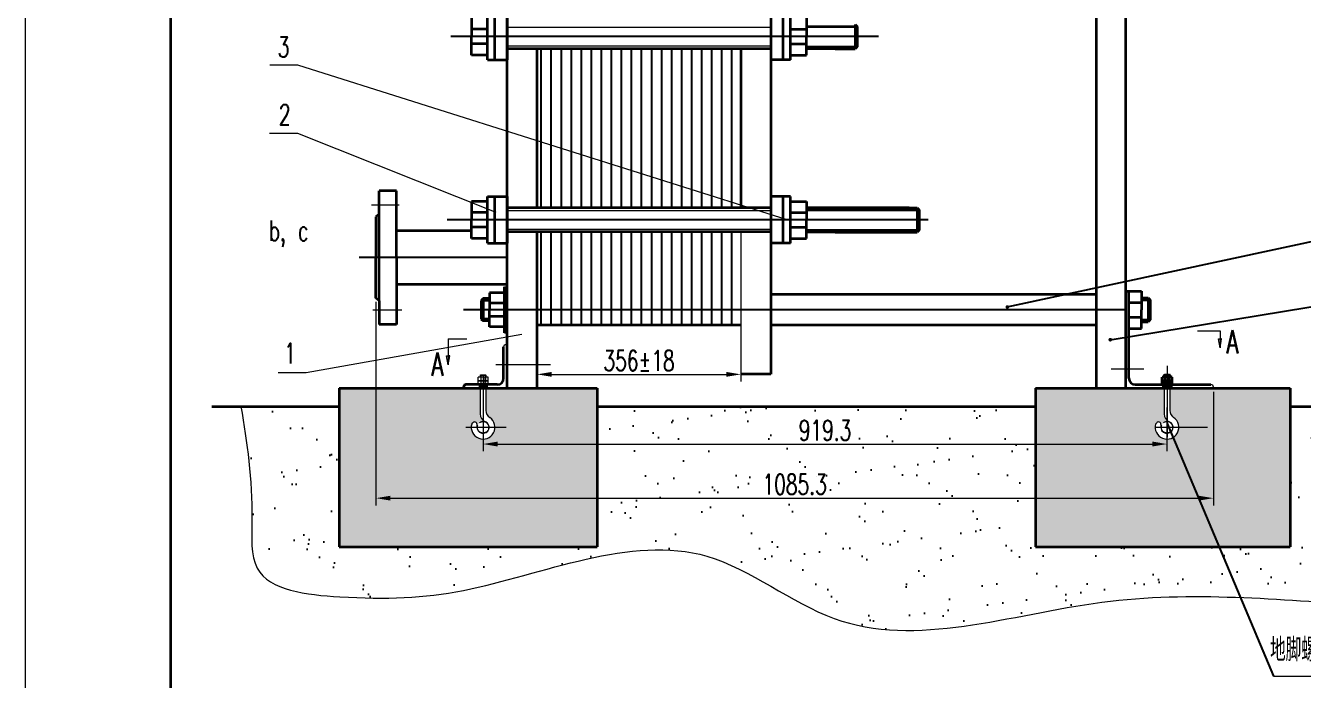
# Model space of a CAD drawing. Header units: millimetres. Extents: x 3189 to 3783, y 1029 to 1449.
# Drawn here: x 3189 to 3409, y 1221.1 to 1333.7 of the extents above; entities that cross this region are included whole.
import ezdxf

# ---------------------------------------------------------------- set-up
doc = ezdxf.new("R2010")
doc.units = ezdxf.units.MM
doc.linetypes.add('CENTERX2', pattern=[4, 2.5, -0.5, 0.5, -0.5])
doc.linetypes.add('EB_DASHDOT', pattern=[39, 30, -3, 3, -3])
doc.layers.get('DEFPOINTS').update_dxf_attribs({"lineweight": 18})
for name, color, linetype, lineweight, true_color in [('1', 1, 'Continuous', 18, 0xff0000), ('2', 2, 'Continuous', 18, 0xffff00), ('3', 3, 'CENTERX2', 18, 0x00ff00), ('3尺寸线', 2, 'Continuous', 18, 0xffff00)]:
    doc.layers.add(name, color=color, linetype=linetype, lineweight=lineweight, true_color=true_color)
doc.layers.add('5剖面线层', color=2, linetype='Continuous')
for name, color, linetype, lineweight in [('LAYER1', 1, 'Continuous', 25), ('LAYER2', 2, 'Continuous', 25), ('粗实线层', 7, 'Continuous', 35)]:
    doc.layers.add(name, color=color, linetype=linetype, lineweight=lineweight)
doc.styles.add('HZ', font='txt.shx', dxfattribs={"width": 0.67, "bigfont": 'hztxt.shx'})
doc.styles.get("Standard").update_dxf_attribs({"font": 'arial.ttf'})
doc.dimstyles.new('ISO-25', dxfattribs={"dimtxt": 2.5, "dimasz": 2.5, "dimexe": 1.25, "dimexo": 0.625, "dimtad": 1, "dimtxsty": 'Standard', "dimcen": 2.5, "dimadec": 0, "dimazin": 0, "dimtfac": 1, "dimtmove": 0, "dimatfit": 3, "dimfxl": 0, "dimarcsym": 0})
doc.dimstyles.new('STANDARD$0', dxfattribs={"dimtxt": 3.5, "dimasz": 2.5, "dimexe": 1.25, "dimexo": 0.625, "dimtad": 1, "dimdec": 4, "dimdsep": 46, "dimtxsty": 'HZ', "dimcen": 2.5, "dimdle": 5, "dimadec": 0, "dimazin": 0, "dimtfac": 1, "dimtmove": 0, "dimatfit": 3, "dimfxl": 0, "dimtolj": 1, "dimlwd": -1, "dimlwe": -1, "dimarcsym": 0})

# ---------------------------------------------------------------- blocks, each defined once
blk = doc.blocks.new('*D45')
at = {"layer": '3尺寸线', "color": 0, "transparency": 16777216}
for p, q in [((3267.79, 1272.69), (3267.79, 1260.5)), ((3385.53, 1268.06), (3385.53, 1260.5)), ((3270.29, 1261.75), (3383.03, 1261.75))]:
    blk.add_line(p, q, dxfattribs=at)
for points in [[(3270.29, 1262.17), (3270.29, 1261.33), (3267.79, 1261.75)], [(3383.03, 1262.17), (3383.03, 1261.33), (3385.53, 1261.75)]]:
    blk.add_solid(points, dxfattribs=at)
at = {"layer": 'DEFPOINTS', "color": 0, "transparency": 16777216}
for p in [(3267.79, 1273.31), (3385.53, 1268.69), (3385.53, 1261.75)]:
    blk.add_point(p, dxfattribs=at)
at = {"layer": '3尺寸线', "color": 0, "transparency": 16777216, "insert": (3326.66, 1264.13), "char_height": 3.5, "attachment_point": 5, "style": 'HZ'}
blk.add_mtext('\\A1;919.3', dxfattribs=at)

msp = doc.modelspace()

# ---------------------------------------------------------------- hatches: boundary and pattern name
at = {"layer": '5剖面线层', "ltscale": 0.5}
h = msp.add_hatch(dxfattribs=at)
h.set_pattern_fill('AR-CONC', color=256, style=0)
h.set_pattern_definition([(50, (8054.919, 2267.148), (7.172602, -0.627521), [0.75, -8.25]), (355, (8054.919, 2267.148), (-1.387513, 7.521921), [0.6, -6.6]), (100.4514, (8055.517, 2267.096), (5.785094, 6.894395), [0.637402, -7.011421]), (46.1842, (8054.919, 2269.148), (10.67241, -1.65519), [1.125, -12.375]), (96.6356, (8055.808, 2269.01), (9.346627, 9.741179), [0.956103, -10.51713]), (351.1842, (8054.919, 2269.148), (9.34662, 9.741186), [0.9, -9.9]), (21, (8055.919, 2268.648), (5.9690705, -4.026189), [0.75, -8.25]), (326, (8055.919, 2268.648), (2.433153, 7.2515), [0.6, -6.6]), (71.4514, (8056.4165, 2268.3126), (8.402226, 3.225305), [0.637402, -7.011421]), (37.5, (8054.919, 2267.148), (0.1215986, 3.3289385), [0, -6.52, 0, -6.7, 0, -6.625]), (7.5, (8054.919, 2267.148), (2.6306954, 3.944117), [0, -3.82, 0, -6.37, 0, -2.525]), (327.5, (8052.689, 2267.148), (5.3382244, -0.2255487), [0, -2.5, 0, -7.8, 0, -10.35]), (317.5, (8051.689, 2267.148), (5.8318617, 1.00105), [0, -3.25, 0, -5.18, 0, -7.35])])
h.paths.add_polyline_path([(3287.44288, 1271.36138), (3268.28889, 1271.36138), (3268.28889, 1267.52097, 0.249972623), (3268.92821, 1266.32209, -0.249972649), (3269.82972, 1264.63155, -1), (3265.75806, 1264.63155, -0.06938909), (3265.83573, 1265.18851), (3266.03082, 1265.40939, -0.690801534), (3266.75249, 1265.13632), (3266.94224, 1265.13632, -0.264888721), (3267.79389, 1265.62155), (3267.79389, 1265.84501, -0.216745131), (3267.29889, 1266.93326), (3267.29889, 1271.36138), (3243.03011, 1271.36138), (3243.03011, 1244.03876), (3287.44288, 1244.03876)])
h.paths.add_polyline_path([(3406.72072, 1271.36138), (3386.02681, 1271.36138), (3386.02681, 1267.52097, 0.249972623), (3386.66613, 1266.32209, -0.249972649), (3387.56764, 1264.63155, -1), (3383.49598, 1264.63155, -0.06938909), (3383.57365, 1265.18851), (3383.76875, 1265.40939, -0.690801534), (3384.49041, 1265.13632), (3384.68016, 1265.13632, -0.264888721), (3385.53181, 1265.62155), (3385.53181, 1265.84501, -0.216745131), (3385.03681, 1266.93326), (3385.03681, 1271.36138), (3362.90512, 1271.36138), (3362.90512, 1244.03876), (3406.72072, 1244.03876)])
h.paths.add_polyline_path([(3539.86682, 1271.36138), (3439.42371, 1271.36138), (3439.42371, 1244.03876), (3539.86682, 1244.03876)])
h.paths.add_polyline_path([(3485.6436, 1261.23881), (3493.64693, 1261.23881), (3493.64693, 1255.98881), (3485.6436, 1255.98881)], flags=24)
h.paths.add_polyline_path([(3485.83901, 1268.86627), (3493.45151, 1268.86627), (3493.45151, 1263.61627), (3485.83901, 1263.61627)], flags=24)
h = msp.add_hatch(dxfattribs=at)
h.set_pattern_fill('AR-SAND', color=256, scale=5, style=0)
h.set_pattern_definition([(37.5, (8054.919, 2267.148), (-0.314967, 9.634119), [0, -7.6, 0, -8.5, 0, -8.125]), (7.5, (8054.919, 2267.148), (8.848884, 14.11073), [0, -4.1, 0, -6.85, 0, -2.625]), (327.5, (8048.769, 2267.148), (15.57071, 0.028295), [0, -2.5, 0, -9, 0, -11.75]), (317.5, (8048.769, 2267.148), (15.030633, 4.388378), [0, -1.25, 0, -5.9, 0, -6.75])])
edge = h.paths.add_edge_path()
edge.add_line((3414.92235, 1268.19638), (3406.72072, 1268.19638))
edge.add_line((3406.72072, 1268.19638), (3406.72072, 1244.03876))
edge.add_line((3406.72072, 1244.03876), (3362.90512, 1244.03876))
edge.add_line((3362.90512, 1244.03876), (3362.90512, 1268.19638))
edge.add_line((3362.90512, 1268.19638), (3296.3948, 1268.19638))
edge.add_line((3296.3948, 1268.19638), (3287.44288, 1268.19638))
edge.add_line((3287.44288, 1268.19638), (3287.44288, 1244.03876))
edge.add_line((3287.44288, 1244.03876), (3243.03011, 1244.03876))
edge.add_line((3243.03011, 1244.03876), (3243.03011, 1268.19638))
edge.add_line((3243.03011, 1268.19638), (3226.10181, 1268.19638))
edge.add_spline(control_points=[(3226.10181, 1268.19638), (3227.17149, 1262.02578), (3228.47259, 1253.01242), (3227.36446, 1236.90048), (3246.62294, 1234.82214), (3270.3163, 1235.68266), (3301.93302, 1250.31184), (3333.81068, 1223.48857), (3374.25319, 1238.22078), (3437.4884, 1231.48109), (3493.41058, 1234.78598), (3572.62853, 1224.88602), (3574.09065, 1255.8335), (3574.08646, 1264.7548), (3574.06193, 1268.19638)], knot_values=[3.832773029, 3.832773029, 3.832773029, 3.832773029, 23.236931658, 31.65205074, 46.674078488, 67.997266897, 110.322938376, 134.691074381, 180.886916699, 226.069157871, 322.217870304, 379.31472835, 395.629317576, 406.104323306, 406.104323306, 406.104323306, 406.104323306], degree=3, periodic=0)
edge.add_line((3574.06193, 1268.19638), (3539.86682, 1268.19638))
edge.add_line((3539.86682, 1268.19638), (3539.86682, 1244.03876))
edge.add_line((3539.86682, 1244.03876), (3439.42371, 1244.03876))
edge.add_line((3439.42371, 1244.03876), (3439.42371, 1268.19638))
edge.add_line((3439.42371, 1268.19638), (3414.92235, 1268.19638))
h.paths.add_polyline_path([(3321.29327, 1266.75064), (3332.03243, 1266.75064), (3332.03243, 1261.50064), (3321.29327, 1261.50064)], flags=24)
h.paths.add_polyline_path([(3311.04934, 1257.43828), (3322.17934, 1257.43828), (3322.17934, 1252.18828), (3311.04934, 1252.18828)], flags=24)
h.paths.add_polyline_path([(3547.48994, 1258.17888), (3547.48994, 1263.44638), (3552.73994, 1263.44638), (3552.73994, 1258.17888)], flags=24)
h.paths.add_polyline_path([(3555.61946, 1254.08924), (3555.61946, 1261.31091), (3560.86946, 1261.31091), (3560.86946, 1254.08924)], flags=24)

# ---------------------------------------------------------------- linework, layer by layer
msp.add_line((3385.53181, 1265.28488), (3403.87803, 1221.83925))
at = {"layer": '1', "ltscale": 0.1}
for p, q in [((3266.95643, 1272.63473), (3266.95643, 1273.22976)), ((3268.67752, 1273.22976), (3266.95643, 1273.22976)), ((3266.95643, 1272.63473), (3266.95643, 1273.22976)), ((3268.67752, 1273.22976), (3266.95643, 1273.22976)), ((3268.67752, 1272.6294), (3266.95643, 1272.6294)), ((3266.95643, 1272.03437), (3266.95643, 1272.6294)), ((3268.67752, 1272.6294), (3266.95643, 1272.6294)), ((3266.95643, 1271.97763), (3266.95643, 1272.6294)), ((3267.14554, 1271.97763), (3267.14554, 1271.36138)), ((3267.14554, 1271.89485), (3267.14554, 1271.36138)), ((3267.47192, 1272.63473), (3267.47192, 1273.22976)), ((3267.47192, 1272.63473), (3267.47192, 1273.22976)), ((3267.47192, 1272.15451), (3267.47192, 1272.6294)), ((3267.47192, 1272.15451), (3267.47192, 1272.6294)), ((3268.16203, 1272.63473), (3268.16203, 1273.22976)), ((3268.16203, 1272.63473), (3268.16203, 1273.22976)), ((3268.16203, 1272.15451), (3268.16203, 1272.6294)), ((3268.16203, 1272.15451), (3268.16203, 1272.6294)), ((3268.51101, 1271.97696), (3268.51101, 1271.36138)), ((3268.51101, 1271.9239), (3268.51101, 1271.36138)), ((3268.67752, 1272.60825), (3268.67752, 1273.22976)), ((3268.67752, 1272.60825), (3268.67752, 1273.22976)), ((3268.67752, 1272.00789), (3268.67752, 1272.6294)), ((3268.67752, 1271.97763), (3268.67752, 1272.6294))]:
    msp.add_line(p, q, dxfattribs=at)
at = {"layer": '1'}
for p, q in [((3266.96739, 1272.6294), (3268.67896, 1272.6294)), ((3266.96739, 1272.6294), (3268.67896, 1272.6294)), ((3266.96739, 1272.15451), (3268.67896, 1272.15451)), ((3268.67896, 1271.97763), (3266.96739, 1271.97763)), ((3268.67896, 1271.97763), (3266.96739, 1271.97763)), ((3267.29889, 1273.57368), (3267.38139, 1273.65618)), ((3267.29889, 1273.57368), (3267.38139, 1273.65618)), ((3267.29889, 1273.57368), (3267.29889, 1273.22976)), ((3267.29889, 1273.57368), (3268.28889, 1273.57368)), ((3267.29889, 1273.57368), (3267.29889, 1273.22976)), ((3267.29889, 1273.57368), (3268.28889, 1273.57368)), ((3267.29889, 1271.97696), (3267.29889, 1266.93326)), ((3267.29889, 1271.9239), (3267.29889, 1266.93326)), ((3268.28889, 1271.6826), (3267.29889, 1271.6826)), ((3267.29889, 1271.6826), (3268.28889, 1271.6826)), ((3268.28889, 1271.6826), (3267.29889, 1271.6826)), ((3267.29889, 1271.6826), (3268.28889, 1271.6826)), ((3267.38139, 1273.65618), (3268.20639, 1273.65618)), ((3267.38139, 1273.65618), (3268.20639, 1273.65618)), ((3268.28889, 1273.57368), (3268.20639, 1273.65618)), ((3268.28889, 1273.57368), (3268.20639, 1273.65618)), ((3268.28889, 1273.57368), (3268.28889, 1273.22976)), ((3268.28889, 1273.57368), (3268.28889, 1273.22976)), ((3268.28889, 1271.97763), (3268.28889, 1267.52097)), ((3268.28889, 1271.9239), (3268.28889, 1267.52097)), ((3385.03681, 1271.97696), (3385.03681, 1266.93326)), ((3385.03681, 1271.75638), (3385.03681, 1266.93326)), ((3386.02681, 1271.97696), (3386.02681, 1267.52097)), ((3386.02681, 1271.7861), (3386.02681, 1267.52097)), ((3265.83573, 1265.18851), (3266.03082, 1265.40939)), ((3265.83573, 1265.18851), (3266.03082, 1265.40939)), ((3266.75249, 1265.13632), (3266.76029, 1265.13632)), ((3266.75249, 1265.13632), (3266.76029, 1265.13632)), ((3266.76029, 1264.79102), (3266.76029, 1265.13632)), ((3266.76029, 1264.79103), (3266.76029, 1265.13632)), ((3269.41813, 1266.15359), (3269.41813, 1266.15359)), ((3383.57365, 1265.18851), (3383.76875, 1265.40939)), ((3383.57365, 1265.18851), (3383.76875, 1265.40939)), ((3384.49041, 1265.13632), (3384.49821, 1265.13632)), ((3384.49041, 1265.13632), (3384.49821, 1265.13632)), ((3384.49821, 1264.79103), (3384.49821, 1265.13632)), ((3384.49821, 1264.79102), (3384.49821, 1265.13632)), ((3383.75383, 1263.65416), (3383.75383, 1263.65416))]:
    msp.add_line(p, q, dxfattribs=at)
for centre, radius, start, end in [((3269.73264, 1267.52097), 1.44375, 180, 236.1390686), ((3269.73264, 1267.52097), 1.44375, 180, 236.1390686), ((3387.47056, 1267.52097), 1.44375, 180, 236.1390686), ((3387.47056, 1267.52097), 1.44375, 180, 236.1390686), ((3267.79389, 1264.63155), 2.03583, 164.1226472, 56.1390686), ((3267.79389, 1264.63155), 2.03583, 164.1226472, 56.1390686), ((3266.33999, 1265.13632), 0.4125, 0, 138.5471038), ((3266.33999, 1265.13632), 0.4125, 0, 138.5471038), ((3267.79389, 1264.63155), 1.04583, 171.2288776, 67.5989023), ((3267.79389, 1264.63155), 1.04583, 171.2288776, 67.5989023), ((3268.74264, 1266.93326), 1.44375, 180, 247.5989023), ((3268.74264, 1266.93326), 1.44375, 180, 247.5989023), ((3385.53181, 1264.63155), 2.03583, 164.1226472, 56.1390686), ((3385.53181, 1264.63155), 2.03583, 164.1226472, 56.1390686), ((3384.07791, 1265.13632), 0.4125, 0, 138.5471038), ((3384.07791, 1265.13632), 0.4125, 0, 138.5471038), ((3385.53181, 1264.63155), 1.04583, 171.2288776, 67.5989023), ((3385.53181, 1264.63155), 1.04583, 171.2288776, 67.5989023), ((3386.48056, 1266.93326), 1.44375, 180, 247.5989023), ((3386.48056, 1266.93326), 1.44375, 180, 247.5989023)]:
    msp.add_arc(centre, radius, start, end, dxfattribs=at)
at = {"layer": '2', "ltscale": 0.5}
for p, q in [((3235.897, 1326.9217), (3231.09635, 1326.9217)), ((3320.12017, 1300.30538), (3235.897, 1326.9217)), ((3235.897, 1315.16755), (3231.02419, 1315.16755)), ((3270.04202, 1301.57009), (3235.897, 1315.16755)), ((3274.49016, 1280.59762), (3237.33462, 1274.00688)), ((3237.33462, 1274.00688), (3232.53398, 1274.00688))]:
    msp.add_line(p, q, dxfattribs=at)
at = {"layer": '2', "linetype": 'EB_DASHDOT', "lineweight": 0}
for p, q in [((3253.34244, 1302.84554), (3248.58565, 1302.84554)), ((3253.80845, 1284.80522), (3248.82296, 1284.80522))]:
    msp.add_line(p, q, dxfattribs=at)
at = {"layer": '2'}
for p, q in [((3385.53181, 1275.17581), (3385.53181, 1268.68624)), ((3267.38139, 1273.65618), (3267.38139, 1272.33139)), ((3267.38139, 1273.65618), (3267.38139, 1272.33139)), ((3267.38139, 1271.97696), (3267.38139, 1271.6826)), ((3267.38139, 1271.9239), (3267.38139, 1271.6826)), ((3267.79389, 1273.43659), (3267.79389, 1262.93238)), ((3267.79389, 1272.97082), (3267.79389, 1270.56019)), ((3268.20639, 1273.65618), (3268.20639, 1272.33139)), ((3268.20639, 1273.65618), (3268.20639, 1272.33139)), ((3268.20639, 1271.97696), (3268.20639, 1271.6826)), ((3268.20639, 1271.9239), (3268.20639, 1271.6826)), ((3385.53181, 1273.43592), (3385.53181, 1262.93238)), ((3385.53181, 1273.27294), (3385.53181, 1270.56137)), ((3385.53181, 1273.27294), (3385.53181, 1270.56138)), ((3385.53181, 1272.97016), (3385.53181, 1270.56019)), ((3264.80817, 1264.63155), (3271.76935, 1264.63155)), ((3383.49598, 1264.63155), (3392.49299, 1264.63155)), ((3403.87803, 1221.83925), (3423.04107, 1221.83925))]:
    msp.add_line(p, q, dxfattribs=at)
at = {"layer": '2', "ltscale": 0.5}
msp.add_lwpolyline([(3189.02949, 1448.9394), (3783.02949, 1448.9394), (3783.02949, 1028.9394), (3189.02949, 1028.9394)], close=True, dxfattribs=at)
msp.add_open_spline([(3226.10181, 1268.19638), (3227.17149, 1262.02578), (3228.47259, 1253.01242), (3227.36446, 1236.90048), (3246.62294, 1234.82214), (3270.3163, 1235.68266), (3301.93302, 1250.31184), (3333.81068, 1223.48857), (3374.25319, 1238.22078), (3437.4884, 1231.48109), (3493.41058, 1234.78598), (3572.62853, 1224.88602), (3574.09065, 1255.8335), (3574.08646, 1264.7548), (3574.06193, 1268.19638)], degree=3, knots=[3.832773029, 3.832773029, 3.832773029, 3.832773029, 23.236931658, 31.65205074, 46.674078488, 67.997266897, 110.322938376, 134.691074381, 180.886916699, 226.069157871, 322.217870304, 379.31472835, 395.629317576, 406.104323306, 406.104323306, 406.104323306, 406.104323306], dxfattribs=at)
at = {"layer": '3'}
for p, q in [((3267.79389, 1273.43659), (3267.79389, 1262.93238)), ((3267.79389, 1272.97082), (3267.79389, 1270.56019)), ((3385.53181, 1273.43592), (3385.53181, 1262.93238))]:
    msp.add_line(p, q, dxfattribs=at)
for centre in [(3267.79389, 1264.63155), (3267.79389, 1264.63155), (3385.53181, 1264.63155), (3385.53181, 1264.63155)]:
    msp.add_circle(centre, 0.99, dxfattribs=at)
at = {"layer": '3尺寸线'}
for p, q in [((3249.3403, 1286.21309), (3249.3403, 1251.18828)), ((3277.11945, 1281.57958), (3277.11945, 1272.48777)), ((3312.15729, 1281.57958), (3312.15729, 1272.48777)), ((3279.61945, 1273.73777), (3309.65729, 1273.73777)), ((3393.51903, 1270.73638), (3393.51903, 1251.18828)), ((3251.8403, 1252.43828), (3391.01903, 1252.43828))]:
    msp.add_line(p, q, dxfattribs=at)
for points in [[(3279.61945, 1274.15443), (3279.61945, 1273.3211), (3277.11945, 1273.73777)], [(3309.65729, 1274.15443), (3309.65729, 1273.3211), (3312.15729, 1273.73777)], [(3251.8403, 1252.85494), (3251.8403, 1252.02161), (3249.3403, 1252.43828)], [(3391.01903, 1252.85494), (3391.01903, 1252.02161), (3393.51903, 1252.43828)]]:
    msp.add_solid(points, dxfattribs=at)
at = {"layer": 'LAYER1', "color": 2, "linetype": 'Continuous', "lineweight": 0}
for p, q in [((3271.93545, 1333.45759), (3317.34129, 1333.45759)), ((3271.93545, 1330.23608), (3317.34129, 1330.23608)), ((3271.93545, 1301.92159), (3317.34129, 1301.92159)), ((3271.93545, 1298.70008), (3317.34129, 1298.70008))]:
    msp.add_line(p, q, dxfattribs=at)
at = {"layer": 'LAYER1', "linetype": 'Continuous', "lineweight": 0}
for p, q in [((3394.38759, 1279.87077), (3394.66283, 1279.87077)), ((3394.66283, 1278.32414), (3394.38759, 1279.87077)), ((3394.66283, 1278.32414), (3394.93807, 1279.87077)), ((3394.93807, 1279.87077), (3394.66283, 1279.87077)), ((3261.79874, 1275.39152), (3261.5235, 1276.93815)), ((3261.5235, 1276.93815), (3261.79874, 1276.93815)), ((3262.07398, 1276.93815), (3261.79874, 1276.93815)), ((3261.79874, 1275.39152), (3262.07398, 1276.93815)), ((3393.51903, 1271.54496), (3393.51903, 1271.36138)), ((3373.31006, 1271.36138), (3378.42055, 1271.36138)), ((3393.51903, 1271.36138), (3378.42055, 1271.36138))]:
    msp.add_line(p, q, dxfattribs=at)
msp.add_arc((3393.08703, 1271.54496), 0.432, 0, 90, dxfattribs=at)
at = {"layer": 'LAYER2', "ltscale": 20}
for p, q in [((3335.83825, 1331.84138), (3262.23904, 1331.84138)), ((3277.81065, 1302.37898), (3277.81065, 1329.76778)), ((3279.53865, 1302.37898), (3279.53865, 1329.76778)), ((3281.26665, 1302.37898), (3281.26665, 1329.76778)), ((3282.99465, 1302.37898), (3282.99465, 1329.76778)), ((3284.72265, 1302.37898), (3284.72265, 1329.76778)), ((3286.45065, 1302.37898), (3286.45065, 1329.76778)), ((3288.17865, 1302.37898), (3288.17865, 1329.76778)), ((3289.90665, 1302.37898), (3289.90665, 1329.76778)), ((3291.63465, 1302.37898), (3291.63465, 1329.76778)), ((3293.36265, 1302.37898), (3293.36265, 1329.76778)), ((3295.09065, 1302.37898), (3295.09065, 1329.76778)), ((3296.81865, 1302.37898), (3296.81865, 1329.76778)), ((3298.54665, 1302.37898), (3298.54665, 1329.76778)), ((3300.27465, 1302.37898), (3300.27465, 1329.76778)), ((3302.00265, 1302.37898), (3302.00265, 1329.76778)), ((3303.73065, 1302.37898), (3303.73065, 1329.76778)), ((3305.45865, 1302.37898), (3305.45865, 1329.76778)), ((3307.18665, 1302.37898), (3307.18665, 1329.76778)), ((3308.91465, 1302.37898), (3308.91465, 1329.76778)), ((3310.64265, 1302.37898), (3310.64265, 1329.76778)), ((3344.40699, 1300.30538), (3261.5938, 1300.30538)), ((3341.9008, 1300.30538), (3277.11945, 1300.30538)), ((3277.81065, 1282.20458), (3277.81065, 1298.23178)), ((3279.53865, 1284.83978), (3279.53865, 1298.23178)), ((3281.26665, 1284.83978), (3281.26665, 1298.23178)), ((3282.99465, 1282.20458), (3282.99465, 1298.23178)), ((3284.72265, 1282.20458), (3284.72265, 1298.23178)), ((3286.45065, 1282.20458), (3286.45065, 1298.23178)), ((3288.17865, 1282.20458), (3288.17865, 1298.23178)), ((3289.90665, 1282.20458), (3289.90665, 1298.23178)), ((3291.63465, 1282.20458), (3291.63465, 1298.23178)), ((3293.36265, 1282.20458), (3293.36265, 1298.23178)), ((3295.09065, 1282.20458), (3295.09065, 1298.23178)), ((3296.81865, 1282.20458), (3296.81865, 1298.23178)), ((3298.54665, 1282.20458), (3298.54665, 1298.23178)), ((3300.27465, 1282.20458), (3300.27465, 1298.23178)), ((3302.00265, 1282.20458), (3302.00265, 1298.23178)), ((3303.73065, 1282.20458), (3303.73065, 1298.23178)), ((3305.45865, 1282.20458), (3305.45865, 1298.23178)), ((3307.18665, 1282.20458), (3307.18665, 1298.23178)), ((3308.91465, 1282.20458), (3308.91465, 1298.23178)), ((3310.64265, 1282.20458), (3310.64265, 1298.23178)), ((3271.93545, 1293.82538), (3246.48077, 1293.82538)), ((3378.36252, 1284.83978), (3264.40304, 1284.83978)), ((3279.53865, 1282.20458), (3279.53865, 1286.26557)), ((3281.26665, 1282.20458), (3281.26665, 1286.26557))]:
    msp.add_line(p, q, dxfattribs=at)
at = {"layer": 'LAYER2', "color": 3, "linetype": 'EB_DASHDOT', "lineweight": 0}
for p, q in [((3277.11945, 1331.84138), (3271.93545, 1331.84138)), ((3277.11945, 1300.30538), (3267.1549, 1300.30538)), ((3277.11945, 1300.30538), (3271.93545, 1300.30538))]:
    msp.add_line(p, q, dxfattribs=at)
at = {"layer": 'LAYER2', "color": 1, "linetype": 'Continuous', "lineweight": 0}
for p, q in [((3312.15729, 1298.23178), (3312.15729, 1273.79641)), ((3271.45545, 1288.77941), (3271.93545, 1288.77941)), ((3271.45545, 1280.90015), (3271.93545, 1280.90015)), ((3390.79481, 1281.25014), (3394.66283, 1281.25014)), ((3394.66283, 1281.25014), (3394.66283, 1278.32414)), ((3261.79874, 1279.84057), (3264.9954, 1279.84057)), ((3261.79874, 1279.84057), (3261.79874, 1275.39152)), ((3271.93545, 1278.87915), (3271.75187, 1278.87915)), ((3264.41768, 1271.36138), (3277.11945, 1271.36138))]:
    msp.add_line(p, q, dxfattribs=at)
at = {"layer": 'LAYER2', "linetype": 'EB_DASHDOT', "lineweight": 0}
for p, q in [((3269.96567, 1275.4171), (3279.42388, 1275.4171)), ((3375.89186, 1274.69252), (3381.56881, 1274.69252))]:
    msp.add_line(p, q, dxfattribs=at)
at = {"layer": 'LAYER2', "color": 1, "linetype": 'Continuous', "lineweight": 0}
msp.add_arc((3271.75187, 1278.44715), 0.432, 90, 180, dxfattribs=at)
at = {"layer": '粗实线层'}
for p, q in [((3317.34129, 1418.26652), (3317.34129, 1273.79641)), ((3378.36252, 1418.26652), (3378.36252, 1271.36138)), ((3373.31006, 1404.84938), (3373.31006, 1271.36138)), ((3271.93545, 1271.36138), (3271.93545, 1395.43178)), ((3268.54609, 1327.83118), (3268.54609, 1335.85159)), ((3268.54609, 1327.83118), (3268.54609, 1335.85159)), ((3269.82481, 1327.83118), (3269.82481, 1335.85159)), ((3271.93545, 1335.85159), (3271.93545, 1327.83118)), ((3317.34129, 1335.85159), (3317.34129, 1327.83118)), ((3319.45193, 1327.83118), (3319.45193, 1335.85159)), ((3320.73065, 1327.83118), (3320.73065, 1335.85159)), ((3320.73065, 1327.83118), (3320.73065, 1335.85159)), ((3265.79602, 1335.02666), (3265.79602, 1331.84138)), ((3323.48072, 1335.02666), (3323.48072, 1331.84138)), ((3323.48072, 1333.56938), (3332.18654, 1333.56938)), ((3331.84094, 1333.91498), (3332.18654, 1333.56938)), ((3331.84094, 1333.91498), (3331.84094, 1329.76778)), ((3332.18654, 1333.56938), (3332.18654, 1330.11338)), ((3268.54609, 1333.10609), (3265.79602, 1333.10609)), ((3265.79602, 1328.6561), (3265.79602, 1331.84138)), ((3320.73065, 1333.10609), (3323.48072, 1333.10609)), ((3323.48072, 1328.6561), (3323.48072, 1331.84138)), ((3268.54609, 1330.57667), (3265.79602, 1330.57667)), ((3317.34129, 1329.76778), (3271.93545, 1329.76778)), ((3277.11945, 1302.37898), (3277.11945, 1329.76778)), ((3312.15729, 1329.76778), (3312.15729, 1302.37898)), ((3320.73065, 1330.57667), (3323.48072, 1330.57667)), ((3323.48072, 1330.11338), (3332.18654, 1330.11338)), ((3330.49437, 1329.76778), (3323.48072, 1329.76778)), ((3328.42632, 1329.76778), (3331.84094, 1329.76778)), ((3332.18654, 1330.11338), (3331.84094, 1329.76778)), ((3268.54609, 1328.6561), (3265.79602, 1328.6561)), ((3268.54609, 1327.83118), (3271.93545, 1327.83118)), ((3320.73065, 1327.83118), (3317.34129, 1327.83118)), ((3320.73065, 1328.6561), (3323.48072, 1328.6561)), ((3249.88317, 1293.82538), (3249.88317, 1305.33386)), ((3252.86916, 1305.33386), (3249.88317, 1305.33386)), ((3252.86916, 1293.82538), (3252.86916, 1305.33386)), ((3265.79602, 1303.49066), (3265.79602, 1300.30538)), ((3268.54609, 1303.49066), (3265.79602, 1303.49066)), ((3268.54609, 1296.29518), (3268.54609, 1304.31559)), ((3268.54609, 1296.29518), (3268.54609, 1304.31559)), ((3268.54609, 1304.31559), (3271.93545, 1304.31559)), ((3269.82481, 1296.29518), (3269.82481, 1304.31559)), ((3271.93545, 1304.31559), (3271.93545, 1296.29518)), ((3317.34129, 1302.37898), (3271.93545, 1302.37898)), ((3317.34129, 1304.31559), (3317.34129, 1296.29518)), ((3320.73065, 1304.31559), (3317.34129, 1304.31559)), ((3319.45193, 1296.29518), (3319.45193, 1304.31559)), ((3320.73065, 1296.29518), (3320.73065, 1304.31559)), ((3320.73065, 1296.29518), (3320.73065, 1304.31559)), ((3320.73065, 1303.49066), (3323.48072, 1303.49066)), ((3323.48072, 1303.49066), (3323.48072, 1300.30538)), ((3341.1527, 1302.37312), (3323.48072, 1302.37312)), ((3328.42632, 1302.37312), (3342.49927, 1302.37312)), ((3342.49927, 1302.37312), (3342.49927, 1298.22592)), ((3342.49927, 1302.37312), (3342.84487, 1302.02752)), ((3249.88317, 1301.29034), (3249.3403, 1300.81267)), ((3249.3403, 1300.81267), (3249.3403, 1293.82538)), ((3268.54609, 1301.57009), (3265.79602, 1301.57009)), ((3265.79602, 1297.1201), (3265.79602, 1300.30538)), ((3320.73065, 1301.57009), (3323.48072, 1301.57009)), ((3323.48072, 1302.02752), (3342.84487, 1302.02752)), ((3323.48072, 1297.1201), (3323.48072, 1300.30538)), ((3342.84487, 1302.02752), (3342.84487, 1298.57152)), ((3265.79602, 1298.42877), (3252.86916, 1298.42877)), ((3268.54609, 1299.04067), (3265.79602, 1299.04067)), ((3317.34129, 1298.23178), (3271.93545, 1298.23178)), ((3277.11945, 1271.36138), (3277.11945, 1298.23178)), ((3320.73065, 1299.04067), (3323.48072, 1299.04067)), ((3323.48072, 1298.57152), (3342.84487, 1298.57152)), ((3341.1527, 1298.22592), (3323.48072, 1298.22592)), ((3328.42632, 1298.22592), (3342.49927, 1298.22592)), ((3342.84487, 1298.57152), (3342.49927, 1298.22592)), ((3268.54609, 1297.1201), (3265.79602, 1297.1201)), ((3268.54609, 1296.29518), (3271.93545, 1296.29518)), ((3320.73065, 1296.29518), (3317.34129, 1296.29518)), ((3320.73065, 1297.1201), (3323.48072, 1297.1201)), ((3249.3403, 1286.83809), (3249.3403, 1293.82538)), ((3249.88317, 1286.36042), (3249.88317, 1293.82538)), ((3252.86916, 1293.82538), (3252.86916, 1282.3169)), ((3249.3403, 1286.83809), (3249.3403, 1289.22199)), ((3271.93545, 1289.22199), (3252.86916, 1289.22199)), ((3271.45545, 1287.78911), (3268.90909, 1287.78911)), ((3268.90909, 1287.78911), (3268.90909, 1286.75978)), ((3271.45545, 1280.90015), (3271.45545, 1288.77941)), ((3373.31006, 1287.47498), (3317.34129, 1287.47498)), ((3378.36252, 1288.02506), (3381.11258, 1288.02506)), ((3378.36252, 1288.02506), (3378.36252, 1281.6545)), ((3378.9781, 1273.05696), (3378.9781, 1288.02506)), ((3381.11258, 1288.02506), (3381.11258, 1286.91338)), ((3249.88317, 1286.36042), (3249.3403, 1286.83809)), ((3249.88317, 1286.36042), (3249.88317, 1282.3169)), ((3267.81823, 1286.75978), (3267.48907, 1286.43978)), ((3268.90909, 1286.43978), (3267.48907, 1286.43978)), ((3267.48907, 1286.43978), (3267.48907, 1283.23978)), ((3268.90909, 1286.75978), (3267.81823, 1286.75978)), ((3267.81823, 1286.75978), (3267.81823, 1282.91978)), ((3268.90909, 1286.75978), (3268.90909, 1284.83978)), ((3271.45545, 1286.01081), (3268.90909, 1286.01081)), ((3268.90909, 1282.91978), (3268.90909, 1284.83978)), ((3378.9781, 1286.10449), (3381.11258, 1286.10449)), ((3381.11258, 1286.91338), (3381.11258, 1284.83978)), ((3381.11258, 1286.91338), (3382.29071, 1286.91338)), ((3381.11258, 1286.56778), (3382.64621, 1286.56778)), ((3381.11258, 1282.76618), (3381.11258, 1284.83978)), ((3382.29071, 1286.91338), (3382.64621, 1286.56778)), ((3382.29071, 1286.91338), (3382.29071, 1282.76618)), ((3382.64621, 1286.56778), (3382.64621, 1283.11178)), ((3268.90909, 1283.23978), (3267.48907, 1283.23978)), ((3267.48907, 1283.23978), (3267.81823, 1282.91978)), ((3268.90909, 1282.91978), (3267.81823, 1282.91978)), ((3271.45545, 1283.66876), (3268.90909, 1283.66876)), ((3268.90909, 1281.89045), (3268.90909, 1282.91978)), ((3378.9781, 1283.57507), (3381.11258, 1283.57507)), ((3381.11258, 1283.11178), (3382.64621, 1283.11178)), ((3381.11258, 1281.6545), (3381.11258, 1282.76618)), ((3381.11258, 1282.76618), (3382.29071, 1282.76618)), ((3382.64621, 1283.11178), (3382.29071, 1282.76618)), ((3252.86916, 1282.3169), (3249.88317, 1282.3169)), ((3271.45545, 1281.89045), (3268.90909, 1281.89045)), ((3312.15729, 1282.20458), (3277.11945, 1282.20458)), ((3373.31006, 1282.20458), (3317.34129, 1282.20458)), ((3378.9781, 1281.6545), (3381.11258, 1281.6545)), ((3271.31987, 1273.05696), (3271.31987, 1278.44715)), ((3317.34129, 1273.79641), (3312.15729, 1273.79641)), ((3264.41768, 1271.54496), (3264.41768, 1271.36138)), ((3270.23987, 1271.97696), (3264.84968, 1271.97696)), ((3380.0581, 1271.97696), (3382.91051, 1271.97696)), ((3382.91051, 1271.97696), (3393.08703, 1271.97696)), ((3386.41544, 1273.22909), (3384.69436, 1273.22909)), ((3384.69436, 1272.63406), (3384.69436, 1273.22909)), ((3386.41544, 1273.22909), (3384.69436, 1273.22909)), ((3384.69436, 1272.63406), (3384.69436, 1273.22909)), ((3384.69436, 1271.97696), (3384.69436, 1272.62873)), ((3386.41544, 1272.62873), (3384.69436, 1272.62873)), ((3384.69436, 1272.0337), (3384.69436, 1272.62873)), ((3386.41544, 1272.62873), (3384.69436, 1272.62873)), ((3384.70532, 1272.62873), (3386.41688, 1272.62873)), ((3384.70532, 1272.62873), (3386.41688, 1272.62873)), ((3384.70532, 1272.15384), (3386.41688, 1272.15384)), ((3386.41688, 1271.97696), (3384.70532, 1271.97696)), ((3386.41688, 1271.97696), (3384.70532, 1271.97696)), ((3384.88346, 1271.97696), (3384.88346, 1271.36138)), ((3384.88346, 1271.67599), (3384.88346, 1271.36138)), ((3385.03681, 1273.57301), (3385.11931, 1273.65551)), ((3385.03681, 1273.57301), (3385.11931, 1273.65551)), ((3385.03681, 1273.57301), (3386.02681, 1273.57301)), ((3385.03681, 1273.57301), (3385.03681, 1273.22909)), ((3385.03681, 1273.57301), (3386.02681, 1273.57301)), ((3385.03681, 1273.57301), (3385.03681, 1273.22909)), ((3385.03681, 1271.71862), (3386.02681, 1271.71862)), ((3386.02681, 1271.71862), (3385.03681, 1271.71862)), ((3385.03681, 1271.71862), (3386.02681, 1271.71862)), ((3386.02681, 1271.71862), (3385.03681, 1271.71862)), ((3385.11931, 1273.65551), (3385.94431, 1273.65551)), ((3385.11931, 1273.65551), (3385.11931, 1273.22909)), ((3385.11931, 1273.65551), (3385.94431, 1273.65551)), ((3385.11931, 1273.65551), (3385.11931, 1273.22909)), ((3385.11931, 1271.97696), (3385.11931, 1271.71862)), ((3385.11931, 1271.75638), (3385.11931, 1271.71862)), ((3385.20985, 1272.63406), (3385.20985, 1273.22909)), ((3385.20985, 1272.63406), (3385.20985, 1273.22909)), ((3385.20985, 1272.15384), (3385.20985, 1272.62873)), ((3385.20985, 1272.15384), (3385.20985, 1272.62873)), ((3385.89995, 1272.63406), (3385.89995, 1273.22909)), ((3385.89995, 1272.63406), (3385.89995, 1273.22909)), ((3385.89995, 1272.15384), (3385.89995, 1272.62873)), ((3385.89995, 1272.15384), (3385.89995, 1272.62873)), ((3386.02681, 1273.57301), (3385.94431, 1273.65551)), ((3385.94431, 1273.65551), (3385.94431, 1273.22909)), ((3386.02681, 1273.57301), (3385.94431, 1273.65551)), ((3385.94431, 1273.65551), (3385.94431, 1273.22909)), ((3385.94431, 1271.97696), (3385.94431, 1271.71862)), ((3385.94431, 1271.75638), (3385.94431, 1271.71862)), ((3386.02681, 1273.57301), (3386.02681, 1273.22909)), ((3386.02681, 1273.57301), (3386.02681, 1273.22909)), ((3386.24893, 1271.97696), (3386.24893, 1271.36138)), ((3386.24893, 1271.64627), (3386.24893, 1271.36138)), ((3386.41544, 1272.60759), (3386.41544, 1273.22909)), ((3386.41544, 1272.60759), (3386.41544, 1273.22909)), ((3386.41544, 1271.97696), (3386.41544, 1272.62873)), ((3386.41544, 1272.00723), (3386.41544, 1272.62873)), ((3243.03011, 1271.36138), (3243.03011, 1244.03876)), ((3243.03011, 1271.36138), (3287.44288, 1271.36138)), ((3287.44288, 1271.36138), (3287.44288, 1244.03876)), ((3362.90512, 1271.36138), (3406.72072, 1271.36138)), ((3362.90512, 1271.36138), (3362.90512, 1244.03876)), ((3406.72072, 1271.36138), (3406.72072, 1244.03876)), ((3221.10875, 1268.19638), (3243.03011, 1268.19638)), ((3287.44288, 1268.19638), (3353.95321, 1268.19638)), ((3296.3948, 1268.19638), (3362.90512, 1268.19638)), ((3406.72072, 1268.19638), (3439.42371, 1268.19638)), ((3243.03011, 1244.03876), (3287.44288, 1244.03876)), ((3362.90512, 1244.03876), (3406.72072, 1244.03876))]:
    msp.add_line(p, q, dxfattribs=at)
msp.add_lwpolyline([(3773.02949, 1038.9394), (3214.02949, 1038.9394), (3214.02949, 1438.9394), (3773.02949, 1438.9394)], close=True, dxfattribs=at)
for centre, radius, start, end in [((3264.84968, 1271.54496), 0.432, 90, 180), ((3270.23987, 1273.05696), 1.08, 270, 0), ((3380.0581, 1273.05696), 1.08, 180, 270)]:
    msp.add_arc(centre, radius, start, end, dxfattribs=at)

# ---------------------------------------------------------------- texts
at = {"layer": '2', "style": 'HZ', "width": 0.67}
msp.add_text('b, c', height=3.5, dxfattribs=at).set_placement((3230.92348, 1296.7097))
at = {"layer": '2', "ltscale": 0.5, "char_height": 3.5, "attachment_point": 1, "style": 'HZ'}
for s, insert in [('3', (3232.43293, 1331.79998)), ('2', (3232.63152, 1320.18097)), ('1', (3233.56139, 1279.1077))]:
    msp.add_mtext(s, dxfattribs=dict(at, insert=insert))
at = {"layer": '2', "char_height": 4, "style": 'HZ'}
for s, insert, width, attachment_point in [('A', (3395.78497, 1281.35181), 30.2764714, 1), ('A', (3258.89933, 1277.48765), 30.2764714, 1), ('地脚螺栓/螺母/平垫 M16x400', (3403.27778, 1223.03829), 48.6898571, 7)]:
    msp.add_mtext(s, dxfattribs=dict(at, insert=insert, width=width, attachment_point=attachment_point))
at = {"layer": '3尺寸线', "char_height": 3.5, "attachment_point": 5, "style": 'HZ'}
for s, insert in [('356%%p18', (3294.63837, 1276.11277)), ('\\A1;1085.3', (3321.42966, 1254.81328))]:
    msp.add_mtext(s, dxfattribs=dict(at, insert=insert))

# ---------------------------------------------------------------- dimensions: what is measured, and where the dimension line sits
at = {"layer": '3尺寸线'}
dim = msp.add_linear_dim(base=(3385.53181, 1261.75064), p1=(3267.79389, 1273.31082), p2=(3385.53181, 1268.68624), text='919.3', dimstyle='STANDARD$0', override={"dimgap": 0.625, "dimtad": 1, "dimjust": 0, "dimdec": 4, "dimlfac": 1, "dimse1": 0, "dimse2": 0, "dimsd1": 0, "dimsd2": 0}, dxfattribs=at)
dim.commit()
dim.dimension.update_dxf_attribs({"geometry": '*D45', "text_midpoint": (3326.66285, 1264.12564)})

# ---------------------------------------------------------------- leaders
at = {"layer": '2', "ltscale": 0.5, "annotation_type": 0, "has_hookline": 1, "hookline_direction": 0, "text_width": 3.12667}
msp.add_leader([(3358.04182, 1285.32946), (3429.9523, 1300.77901)], dimstyle='ISO-25', override={"dimtxt": 2.5, "dimasz": 2.5, "dimexo": 0.625, "dimgap": 0.625, "dimtad": 1, "dimtih": 0, "dimtoh": 0, "dimzin": 8, "dimdsep": 44, "dimtxsty": 'Standard', "dimcen": 2.5, "dimdle": 0, "dimclrd": 0, "dimclre": 0, "dimclrt": 0, "dimazin": 0, "dimatfit": 3, "dimldrblk": 'DotSmall'}, dxfattribs=at)
at = {"layer": '2', "ltscale": 0.5}
msp.add_leader([(3375.76383, 1279.69457), (3429.9523, 1288.60285)], dimstyle='ISO-25', override={"dimdsep": 44, "dimtxsty": 'Standard', "dimatfit": 3, "dimldrblk": 'DotSmall'}, dxfattribs=at)

doc.saveas('drawing.dxf')
